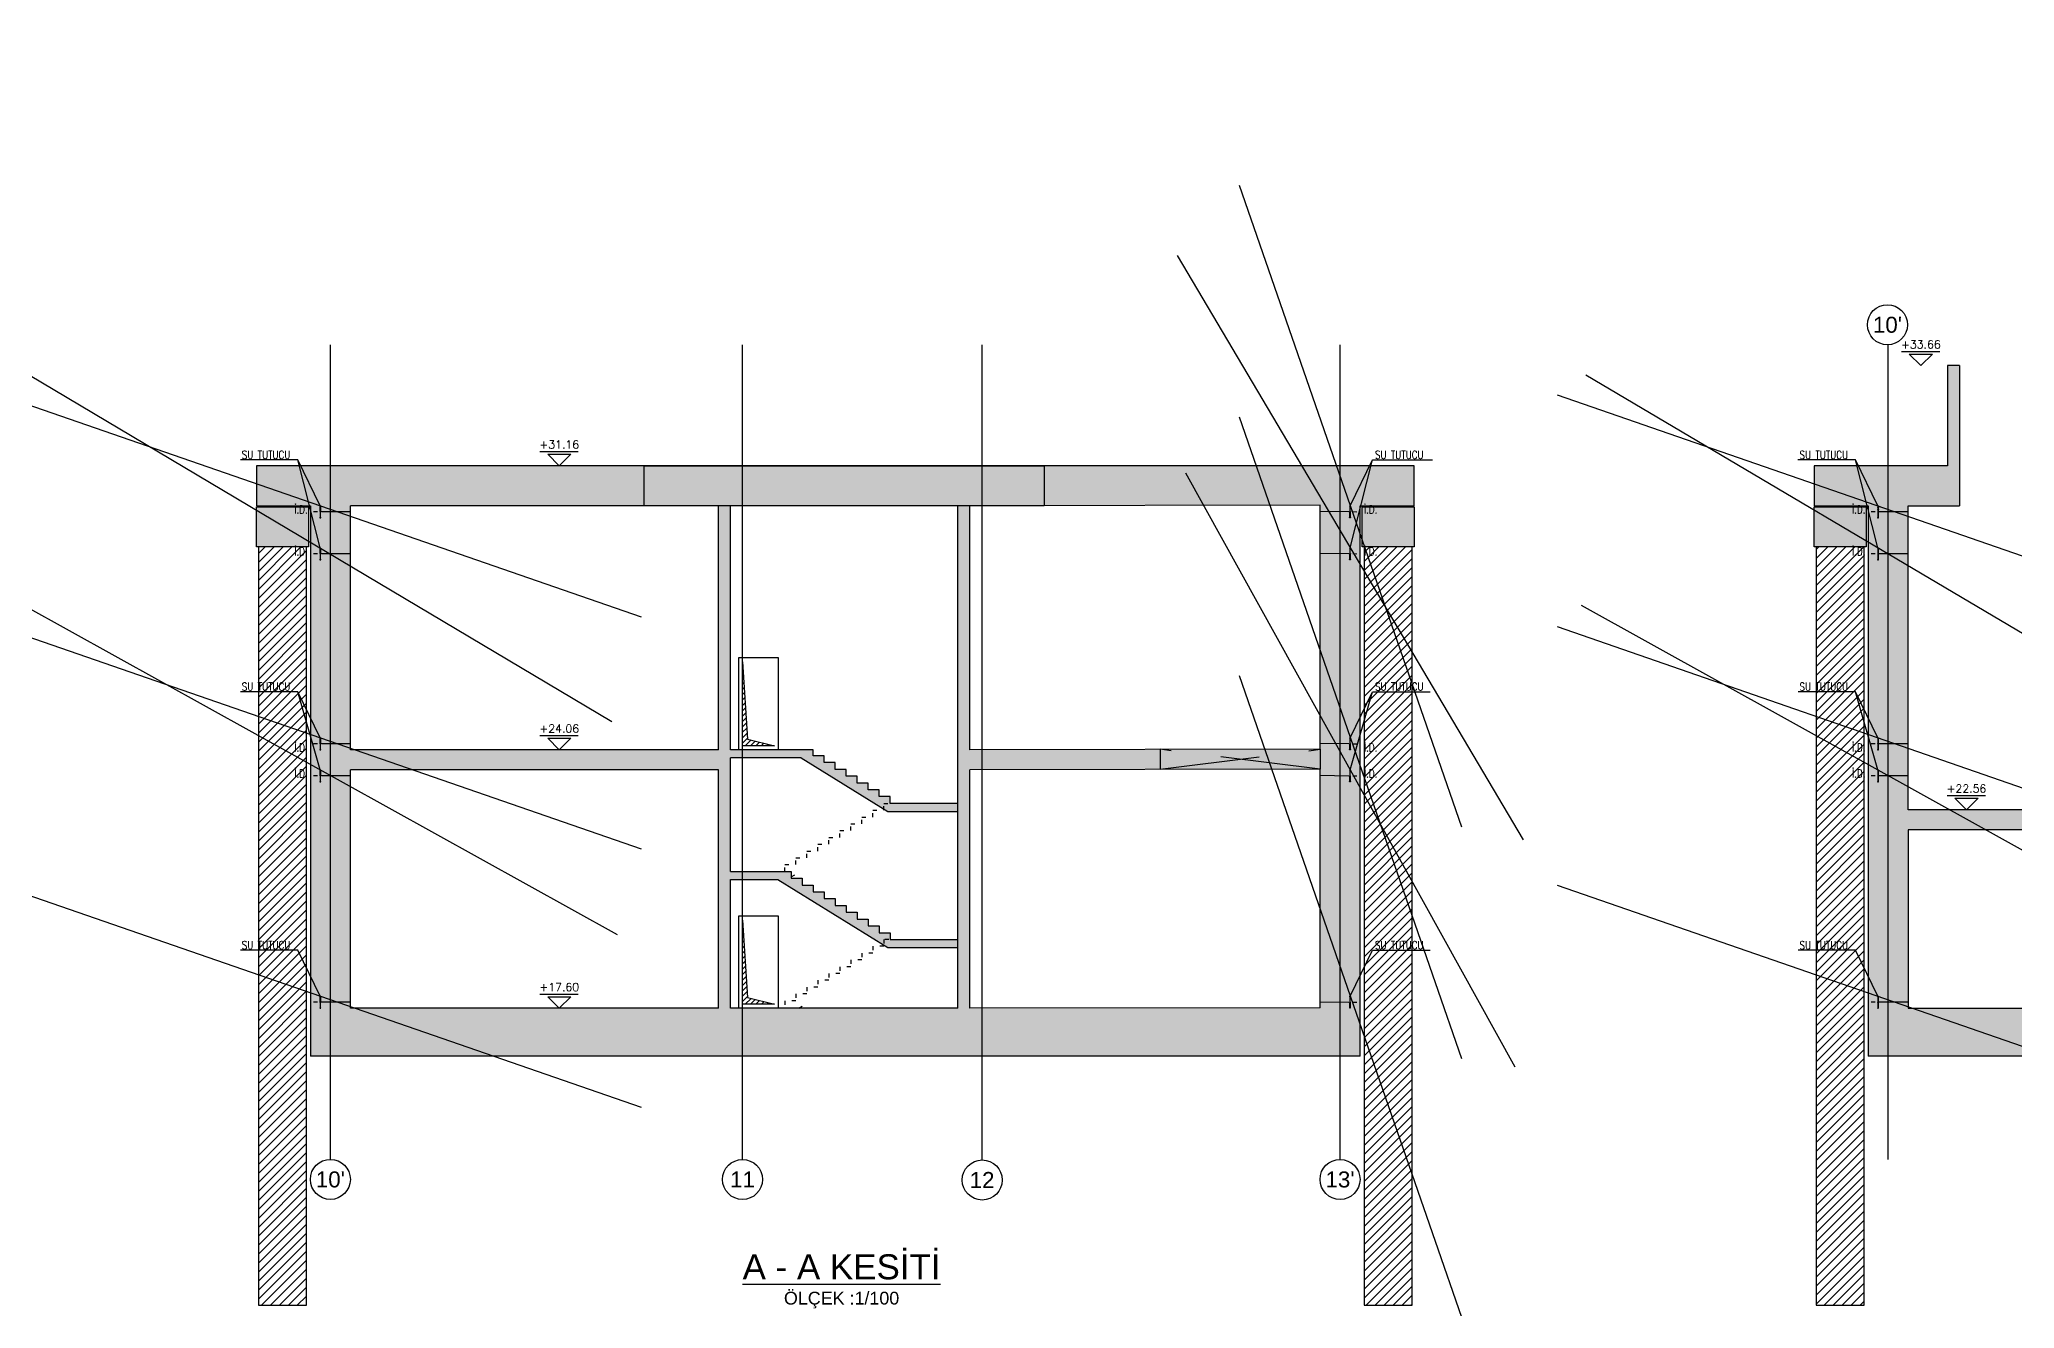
# Model space of a CAD drawing. Header units: millimetres. Extents: x 400382 to 401276, y 4543898 to 4544126.
# Drawn here: x 400697.03 to 400746.4, y 4543918.65 to 4543950.36 of the extents above; entities that cross this region are included whole.
import ezdxf
from ezdxf.enums import TextEntityAlignment as Align

# ---------------------------------------------------------------- set-up
doc = ezdxf.new("R2010")
doc.units = ezdxf.units.MM
for name, pattern in [('ACAD_ISO05W100', [33, 24, -3, 0, -3, 0, -3]), ('AKS', [3, 2.5, -0.25, 0, -0.25]), ('CONTINU', [0]), ('Dot', [4, 0, -4]), ('HIDDEN', [0.375, 0.25, -0.125])]:
    doc.linetypes.add(name, pattern=pattern)
for name, color, linetype in [('aks prota', 2, 'AKS'), ('boşluk prota', 2, 'Continuous'), ('boşluk taraması prota', 252, 'Continuous'), ('caks prota', 4, 'Continuous'), ('görünüş prota', 4, 'Continuous'), ('inşaat derzi prota', 11, 'Continuous'), ('kesit prota', 1, 'Continuous'), ('kesit tarama prota', 252, 'Continuous'), ('kiriş prota', 6, 'Continuous'), ('kolon tarama prota', 252, 'Continuous'), ('kot prota', 4, 'Continuous'), ('merdiven prota', 2, 'Continuous'), ('not yazısı prota', 6, 'Continuous'), ('not çizgisi prota', 4, 'Continuous'), ('PRT-CST-rc_level', 6, 'Continuous'), ('PRT-CST-rc_levermark', 4, 'Continuous'), ('st_s_su tutucu', 2, 'Continuous'), ('st_s_ölçü', 4, 'Continuous'), ('t35 prota', 3, 'Continuous'), ('taks prota', 7, 'Continuous'), ('tplan prota', 7, 'Continuous')]:
    doc.layers.add(name, color=color, linetype=linetype)
for name, color, linetype, lineweight in [('PRT-Geo-PileCap2', 211, 'Continuous', 25), ('PRT-Geo_Pile', 150, 'Continuous', 30), ('PRT-Geo_TableText', 8, 'Continuous', 25)]:
    doc.layers.add(name, color=color, linetype=linetype, lineweight=lineweight)
doc.styles.add('Arial', font='Arial.ttf')
doc.styles.add('OLCU', font='romanstw.shx')
doc.styles.add('prt-kd-kot', font='Arial.ttf')
doc.styles.add('TAKS', font='Arial Unicode.ttf')
doc.styles.add('TSIMPLEX', font='romanstw.shx')
doc.dimstyles.new('1-50', dxfattribs={"dimtxt": 10, "dimasz": 4, "dimexe": 4, "dimexo": 8, "dimgap": 4, "dimtad": 1, "dimdec": 1, "dimrnd": 0.05, "dimzin": 9, "dimdsep": 46, "dimtxsty": 'OLCU', "dimblk1": 'OBLIQUE', "dimblk2": 'OBLIQUE', "dimsah": 1, "dimcen": 2, "dimdle": 4, "dimclrd": 4, "dimclre": 4, "dimclrt": 3, "dimadec": 1, "dimazin": 0, "dimtfac": 1, "dimtdec": 1, "dimtix": 1, "dimtmove": 2, "dimatfit": 3, "dimldrblk": 'OBLIQUE', "dimfxl": 1, "dimtvp": 1, "dimtolj": 1, "dimtzin": 1, "dimarcsym": 0})
pattern_1 = [(45, (398978.42693, 4543591.9112), (-0.112253202, 0.112253202), [])]

# ---------------------------------------------------------------- blocks, each defined once
blk = doc.blocks.new('KOTK5')
at = {"layer": 'PRT-CST-rc_levermark'}
blk.add_line((217, 160), (-213, 160), dxfattribs=at)
blk.add_lwpolyline([(130, 130), (-130, 130), (0, 0)], close=True, dxfattribs=at)
at = {"layer": 'PRT-CST-rc_level', "style": 'OLCU'}
blk.add_attdef('000.00', text='', height=90, dxfattribs=at).set_placement((0, 193), align=Align.CENTER)
blk = doc.blocks.new('_Oblique')
at = {"layer": 'st_s_ölçü', "lineweight": -2}
blk.add_line((-0.5, -0.5), (0.5, 0.5), dxfattribs=at)
blk = doc.blocks.new('D')
at = {"layer": 'st_s_su tutucu', "linetype": 'CONTINU', "ltscale": 0.2}
for p, q in [((-39987.8, 52508.2), (-39992.6, 52508.2)), ((-39992.6, 52508.2), (-39992.6, 52507.4)), ((-39992.6, 52507.4), (-39990.6, 52506.1)), ((-39992.6, 52449), (-39990.6, 52450.3)), ((-39992.6, 52448.2), (-39992.6, 52449)), ((-39987.8, 52448.2), (-39992.6, 52448.2)), ((-39990.6, 52478.7), (-39991.9, 52478.7)), ((-39991.9, 52478.7), (-39991.9, 52477.7)), ((-39991.9, 52477.7), (-39990.6, 52477.7)), ((-39990.6, 52498.5), (-39991.5, 52498.5)), ((-39991.5, 52498.5), (-39991.5, 52497.9)), ((-39991.5, 52497.9), (-39990.6, 52497.9)), ((-39990.6, 52488.5), (-39991.5, 52488.5)), ((-39991.5, 52488.5), (-39991.5, 52487.9)), ((-39991.5, 52487.9), (-39990.6, 52487.9)), ((-39991.5, 52467.9), (-39991.5, 52468.5)), ((-39991.5, 52468.5), (-39990.6, 52468.5)), ((-39990.6, 52467.9), (-39991.5, 52467.9)), ((-39991.5, 52457.9), (-39991.5, 52458.5)), ((-39991.5, 52458.5), (-39990.6, 52458.5)), ((-39990.6, 52457.9), (-39991.5, 52457.9)), ((-39990.6, 52506.1), (-39990.6, 52498.5)), ((-39990.6, 52497.9), (-39990.6, 52488.5)), ((-39990.6, 52487.9), (-39990.6, 52478.7)), ((-39990.6, 52468.5), (-39990.6, 52477.7)), ((-39990.6, 52458.5), (-39990.6, 52467.9)), ((-39990.6, 52450.3), (-39990.6, 52457.9)), ((-39989.8, 52506.1), (-39987.8, 52507.4)), ((-39989.8, 52498.5), (-39989.8, 52506.1)), ((-39988.9, 52498.5), (-39989.8, 52498.5)), ((-39989.8, 52488.5), (-39989.8, 52497.9)), ((-39989.8, 52497.9), (-39988.9, 52497.9)), ((-39988.9, 52488.5), (-39989.8, 52488.5)), ((-39989.8, 52478.7), (-39989.8, 52487.9)), ((-39989.8, 52487.9), (-39988.9, 52487.9)), ((-39988.5, 52478.7), (-39989.8, 52478.7)), ((-39989.8, 52477.7), (-39988.5, 52477.7)), ((-39989.8, 52477.7), (-39989.8, 52468.5)), ((-39989.8, 52468.5), (-39988.9, 52468.5)), ((-39988.9, 52467.9), (-39989.8, 52467.9)), ((-39989.8, 52467.9), (-39989.8, 52458.5)), ((-39989.8, 52458.5), (-39988.9, 52458.5)), ((-39988.9, 52457.9), (-39989.8, 52457.9)), ((-39989.8, 52457.9), (-39989.8, 52450.3)), ((-39989.8, 52450.3), (-39987.8, 52449)), ((-39988.9, 52497.9), (-39988.9, 52498.5)), ((-39988.9, 52487.9), (-39988.9, 52488.5)), ((-39988.9, 52468.5), (-39988.9, 52467.9)), ((-39988.9, 52458.5), (-39988.9, 52457.9)), ((-39988.5, 52477.7), (-39988.5, 52478.7)), ((-39987.8, 52507.4), (-39987.8, 52508.2)), ((-39987.8, 52449), (-39987.8, 52448.2))]:
    blk.add_line(p, q, dxfattribs=at)
blk = doc.blocks.new('*U107')
at = {"layer": 'PRT-Geo_Pile', "lineweight": -3, "flags": 128}
blk.add_lwpolyline([(0.6, 0), (0.6, -18.95), (-0.6, -18.95), (-0.6, 0)], close=True, dxfattribs=at)
at = {"layer": 'PRT-Geo_TableText', "style": 'prt-kd-kot'}
blk.add_attdef('No:', text='', height=0.25, rotation=90, dxfattribs=at).set_placement((0, -18.277), align=Align.MIDDLE_LEFT)

msp = doc.modelspace()

# ---------------------------------------------------------------- hatches: boundary and pattern name
at = {"layer": 'boşluk taraması prota', "ltscale": 2}
h = msp.add_hatch(dxfattribs=at)
h.set_pattern_fill('ANSI31', color=256, scale=0.03, style=0)
h.set_pattern_definition([(45, (398917.88967, 4543527.69296), (-0.067351921, 0.067351921), [])])
h.paths.add_polyline_path([(400714.602, 4543934.812), (400714.727, 4543932.88), (400715.402, 4543932.712), (400714.602, 4543932.712)])
h = msp.add_hatch(dxfattribs=at)
h.set_pattern_fill('ANSI31', color=256, scale=0.03, style=0)
h.set_pattern_definition([(45, (398917.88967, 4543521.23296), (-0.067351921, 0.067351921), [])])
h.paths.add_polyline_path([(400714.602, 4543928.352), (400714.727, 4543926.42), (400715.402, 4543926.252), (400714.602, 4543926.252)])
at = {"layer": 'kesit tarama prota'}
h = msp.add_hatch(color=253, dxfattribs=at)
h.dxf.hatch_style = 1
h.paths.add_polyline_path([(400770.328, 4543939.712), (400747.426, 4543939.712), (400747.426, 4543941.362), (400747.776, 4543941.362), (400747.776, 4543941.662), (400747.426, 4543941.662), (400747.426, 4543942.012), (400747.126, 4543942.012), (400747.126, 4543938.712), (400767.978, 4543938.712), (400767.978, 4543932.612), (400747.126, 4543932.612), (400747.126, 4543931.112), (400743.739, 4543931.112), (400743.739, 4543938.712), (400745.024, 4543938.712), (400745.024, 4543942.212), (400744.723, 4543942.212), (400744.723, 4543939.712), (400741.389, 4543939.712), (400741.389, 4543938.712), (400742.739, 4543938.712), (400742.739, 4543924.952), (400753.124, 4543924.952), (400753.124, 4543924.652), (400753.524, 4543924.652), (400753.524, 4543926.152), (400743.739, 4543926.152), (400743.739, 4543930.612), (400747.627, 4543930.612), (400747.627, 4543932.112), (400767.978, 4543932.112), (400767.978, 4543926.152), (400759.724, 4543926.152), (400759.724, 4543924.652), (400760.124, 4543924.652), (400760.124, 4543924.952), (400768.978, 4543924.952), (400768.978, 4543938.712), (400770.328, 4543938.712)])
h = msp.add_hatch(color=253, dxfattribs=at)
h.dxf.hatch_style = 1
h.paths.add_polyline_path([(400702.451, 4543939.712), (400702.451, 4543938.712), (400703.801, 4543938.712), (400703.801, 4543924.952), (400730.039, 4543924.952), (400730.039, 4543938.712), (400731.389, 4543938.712), (400731.389, 4543939.712)])
h.paths.add_polyline_path([(400729.039, 4543938.724), (400729.039, 4543932.624), (400720.287, 4543932.612), (400720.287, 4543938.712)], flags=16)
h.paths.add_polyline_path([(400719.987, 4543938.712), (400719.987, 4543926.152), (400714.3, 4543926.152), (400714.3, 4543929.372), (400715.485, 4543929.372), (400718.235, 4543927.672), (400719.987, 4543927.672), (400719.987, 4543927.872), (400718.292, 4543927.872), (400718.292, 4543928.042), (400718.017, 4543928.042), (400718.017, 4543928.212), (400717.742, 4543928.212), (400717.742, 4543928.382), (400717.467, 4543928.382), (400717.467, 4543928.552), (400717.192, 4543928.552), (400717.192, 4543928.722), (400716.917, 4543928.722), (400716.917, 4543928.892), (400716.642, 4543928.892), (400716.642, 4543929.062), (400716.367, 4543929.062), (400716.367, 4543929.232), (400716.092, 4543929.232), (400716.092, 4543929.402), (400715.822, 4543929.402), (400715.822, 4543929.572), (400714.3, 4543929.572), (400714.3, 4543932.412), (400716.068, 4543932.412), (400718.235, 4543931.072), (400719.987, 4543931.072), (400719.987, 4543931.272), (400718.292, 4543931.272), (400718.292, 4543931.442), (400718.017, 4543931.442), (400718.017, 4543931.612), (400717.742, 4543931.612), (400717.742, 4543931.782), (400717.467, 4543931.782), (400717.467, 4543931.952), (400717.192, 4543931.952), (400717.192, 4543932.122), (400716.917, 4543932.122), (400716.917, 4543932.292), (400716.642, 4543932.292), (400716.642, 4543932.462), (400716.367, 4543932.462), (400716.367, 4543932.612), (400714.3, 4543932.612), (400714.3, 4543938.712)], flags=16)
h.paths.add_polyline_path([(400729.039, 4543932.124), (400729.039, 4543926.164), (400720.287, 4543926.152), (400720.287, 4543932.112)], flags=16)
h.paths.add_polyline_path([(400714, 4543938.712), (400714, 4543932.612), (400704.8, 4543932.612), (400704.8, 4543938.712)], flags=16)
h.paths.add_polyline_path([(400714, 4543932.112), (400714, 4543926.152), (400704.8, 4543926.152), (400704.8, 4543932.112)], flags=16)
h = msp.add_hatch(color=253, dxfattribs=at)
h.dxf.hatch_style = 1
h.paths.add_polyline_path([(400702.451, 4543938.682), (400703.751, 4543938.682), (400703.751, 4543937.682), (400702.451, 4543937.682)])
h = msp.add_hatch(color=253, dxfattribs=at)
h.dxf.hatch_style = 1
h.paths.add_polyline_path([(400730.089, 4543938.682), (400731.389, 4543938.682), (400731.389, 4543937.682), (400730.089, 4543937.682)])
h = msp.add_hatch(color=253, dxfattribs=at)
h.dxf.hatch_style = 1
h.paths.add_polyline_path([(400741.389, 4543938.682), (400742.689, 4543938.682), (400742.689, 4543937.682), (400741.389, 4543937.682)])
at = {"layer": 'kolon tarama prota'}
h = msp.add_hatch(dxfattribs=at)
h.set_pattern_fill('DOTS', color=2, scale=0.05, angle=36)
h.set_pattern_definition([(36, (398828.426934, 4543500.18971), (-0.0145475924, 0.087543451), [0, -0.079375])])
h.paths.add_polyline_path([(400712.144, 4543939.712), (400722.144, 4543939.712), (400722.144, 4543938.712), (400712.144, 4543938.712)])
at = {"layer": 'kolon tarama prota', "transparency": 33554687}
h = msp.add_hatch(dxfattribs=at)
h.set_pattern_fill('ANSI31', color=256, scale=0.05)
h.set_pattern_definition(pattern_1)
h.paths.add_polyline_path([(400702.501, 4543937.682), (400702.501, 4543918.732), (400703.701, 4543918.732), (400703.701, 4543937.682)])
h = msp.add_hatch(dxfattribs=at)
h.set_pattern_fill('ANSI31', color=256, scale=0.05)
h.set_pattern_definition(pattern_1)
h.paths.add_polyline_path([(400730.139, 4543937.682), (400730.139, 4543918.732), (400731.339, 4543918.732), (400731.339, 4543937.682)])
h = msp.add_hatch(dxfattribs=at)
h.set_pattern_fill('ANSI31', color=256, scale=0.05)
h.set_pattern_definition(pattern_1)
h.paths.add_polyline_path([(400741.439, 4543937.682), (400741.439, 4543918.732), (400742.639, 4543918.732), (400742.639, 4543937.682)])

# ---------------------------------------------------------------- linework, layer by layer
at = {"layer": 'aks prota', "ltscale": 10}
for p, q in [((400704.3, 4543922.375), (400704.3, 4543942.733)), ((400714.602, 4543922.375), (400714.602, 4543942.733)), ((400720.592, 4543922.361), (400720.592, 4543942.733)), ((400729.539, 4543922.375), (400729.539, 4543942.733)), ((400743.239, 4543922.375), (400743.239, 4543942.733))]:
    msp.add_line(p, q, dxfattribs=at)
at = {"layer": 'boşluk prota', "ltscale": 0.05}
for points in [[(400714.602, 4543934.812), (400714.727, 4543932.88), (400715.402, 4543932.712), (400714.602, 4543932.712)], [(400714.602, 4543928.352), (400714.727, 4543926.42), (400715.402, 4543926.252), (400714.602, 4543926.252)]]:
    msp.add_lwpolyline(points, close=True, dxfattribs=at)
at = {"layer": 'caks prota', "ltscale": 0.05}
for centre in [(400743.223, 4543943.234), (400704.3, 4543921.876), (400714.602, 4543921.875), (400720.594, 4543921.861), (400729.539, 4543921.875)]:
    msp.add_circle(centre, 0.5, dxfattribs=at)
at = {"layer": 'görünüş prota'}
msp.add_lwpolyline([(400712.144, 4543939.712), (400722.144, 4543939.712), (400722.144, 4543938.712), (400712.144, 4543938.712)], close=True, dxfattribs=at)
at = {"layer": 'görünüş prota', "linetype": 'Dot'}
for points in [[(400715.662, 4543929.572), (400715.662, 4543929.742), (400715.937, 4543929.742), (400715.937, 4543929.912), (400716.212, 4543929.912), (400716.212, 4543930.082), (400716.487, 4543930.082), (400716.487, 4543930.252), (400716.762, 4543930.252), (400716.762, 4543930.422), (400717.037, 4543930.422), (400717.037, 4543930.592), (400717.312, 4543930.592), (400717.312, 4543930.762), (400717.587, 4543930.762), (400717.587, 4543930.932), (400717.862, 4543930.932), (400717.862, 4543931.102), (400718.137, 4543931.102), (400718.137, 4543931.272), (400718.239, 4543931.272)], [(400715.822, 4543929.436), (400718.469, 4543931.072)], [(400718.258, 4543927.872), (400718.137, 4543927.872), (400718.137, 4543927.702), (400717.862, 4543927.702), (400717.862, 4543927.532), (400717.587, 4543927.532), (400717.587, 4543927.362), (400717.312, 4543927.362), (400717.312, 4543927.192), (400717.037, 4543927.192), (400717.037, 4543927.022), (400716.762, 4543927.022), (400716.762, 4543926.852), (400716.487, 4543926.852), (400716.487, 4543926.682), (400716.212, 4543926.682), (400716.212, 4543926.512), (400715.937, 4543926.512), (400715.937, 4543926.342), (400715.662, 4543926.342), (400715.662, 4543926.152)], [(400716.01, 4543926.152), (400718.469, 4543927.672)]]:
    msp.add_lwpolyline(points, dxfattribs=at)
at = {"layer": 'inşaat derzi prota', "linetype": 'ACAD_ISO05W100', "ltscale": 0.03}
for points in [[(400704.8, 4543938.562), (400703.8, 4543938.562)], [(400729.039, 4543938.574), (400730.039, 4543938.562)], [(400743.739, 4543938.562), (400742.739, 4543938.562)], [(400704.8, 4543937.512), (400703.8, 4543937.512)], [(400729.039, 4543937.524), (400730.039, 4543937.512)], [(400743.739, 4543937.512), (400742.739, 4543937.512)], [(400704.8, 4543932.762), (400703.8, 4543932.762)], [(400729.039, 4543932.774), (400730.039, 4543932.762)], [(400743.739, 4543932.762), (400742.739, 4543932.762)], [(400704.8, 4543931.962), (400703.8, 4543931.962)], [(400729.039, 4543931.974), (400730.039, 4543931.962)], [(400743.739, 4543931.962), (400742.739, 4543931.962)], [(400704.8, 4543926.302), (400703.8, 4543926.302)], [(400729.039, 4543926.314), (400730.039, 4543926.302)], [(400743.739, 4543926.302), (400742.739, 4543926.302)]]:
    msp.add_lwpolyline(points, dxfattribs=at)
at = {"layer": 'kesit prota'}
for p, q in [((400745.024, 4543942.212), (400744.723, 4543942.212)), ((400745.024, 4543942.212), (400745.024, 4543938.712)), ((400704.8, 4543932.612), (400704.8, 4543938.712)), ((400714, 4543938.712), (400704.8, 4543938.712)), ((400714, 4543932.612), (400714, 4543938.712)), ((400719.987, 4543938.712), (400714.3, 4543938.712)), ((400714.3, 4543932.612), (400714.3, 4543938.712)), ((400719.987, 4543926.152), (400719.987, 4543938.712)), ((400729.039, 4543938.724), (400720.287, 4543938.712)), ((400720.287, 4543932.612), (400720.287, 4543938.712)), ((400729.039, 4543932.624), (400729.039, 4543938.724)), ((400714, 4543932.612), (400704.8, 4543932.612)), ((400716.367, 4543932.612), (400714.3, 4543932.612)), ((400729.039, 4543932.624), (400720.287, 4543932.612)), ((400704.8, 4543926.152), (400704.8, 4543932.112)), ((400714, 4543932.112), (400704.8, 4543932.112)), ((400714, 4543926.152), (400714, 4543932.112)), ((400716.068, 4543932.412), (400714.3, 4543932.412)), ((400714.3, 4543929.572), (400714.3, 4543932.412)), ((400729.039, 4543932.124), (400720.287, 4543932.112)), ((400720.287, 4543926.152), (400720.287, 4543932.112)), ((400729.039, 4543926.164), (400729.039, 4543932.124)), ((400714.3, 4543926.152), (400714.3, 4543929.372)), ((400714, 4543926.152), (400704.8, 4543926.152)), ((400719.987, 4543926.152), (400714.3, 4543926.152)), ((400729.039, 4543926.164), (400720.287, 4543926.152)), ((400730.039, 4543924.952), (400703.801, 4543924.952))]:
    msp.add_line(p, q, dxfattribs=at)
for points in [[(400744.723, 4543942.212), (400744.723, 4543939.712), (400741.389, 4543939.712), (400741.389, 4543938.712), (400742.739, 4543938.712), (400742.739, 4543924.952)], [(400730.039, 4543924.952), (400730.039, 4543938.712), (400731.389, 4543938.712), (400731.389, 4543939.712), (400702.451, 4543939.712), (400702.451, 4543938.712), (400703.801, 4543938.712), (400703.801, 4543924.952)], [(400767.978, 4543938.712), (400767.978, 4543932.612), (400747.126, 4543932.612), (400747.126, 4543931.112), (400743.739, 4543931.112), (400743.739, 4543938.712), (400745.024, 4543938.712)], [(400719.989, 4543931.272), (400718.292, 4543931.272), (400718.292, 4543931.442), (400718.017, 4543931.442), (400718.017, 4543931.612), (400717.742, 4543931.612), (400717.742, 4543931.782), (400717.467, 4543931.782), (400717.467, 4543931.952), (400717.192, 4543931.952), (400717.192, 4543932.122), (400716.917, 4543932.122), (400716.917, 4543932.292), (400716.642, 4543932.292), (400716.642, 4543932.462), (400716.367, 4543932.462), (400716.367, 4543932.612)], [(400716.068, 4543932.412), (400718.235, 4543931.072), (400719.987, 4543931.072)], [(400768.978, 4543924.952), (400760.124, 4543924.952), (400760.124, 4543924.652), (400759.724, 4543924.652), (400759.724, 4543926.152), (400767.978, 4543926.152), (400767.978, 4543932.112), (400747.627, 4543932.112), (400747.627, 4543930.612), (400743.739, 4543930.612), (400743.739, 4543926.152), (400753.524, 4543926.152), (400753.524, 4543924.652), (400753.124, 4543924.652), (400753.124, 4543924.952), (400742.739, 4543924.952)], [(400714.3, 4543929.572), (400715.822, 4543929.572)], [(400715.822, 4543929.572), (400715.822, 4543929.402), (400716.092, 4543929.402), (400716.092, 4543929.232), (400716.367, 4543929.232), (400716.367, 4543929.062), (400716.642, 4543929.062), (400716.642, 4543928.892), (400716.917, 4543928.892), (400716.917, 4543928.722), (400717.192, 4543928.722), (400717.192, 4543928.552), (400717.467, 4543928.552), (400717.467, 4543928.382), (400717.742, 4543928.382), (400717.742, 4543928.212), (400718.017, 4543928.212), (400718.017, 4543928.042), (400718.292, 4543928.042), (400718.292, 4543927.872), (400719.989, 4543927.872)], [(400714.3, 4543929.372), (400715.485, 4543929.372), (400718.235, 4543927.672), (400719.987, 4543927.672)]]:
    msp.add_lwpolyline(points, dxfattribs=at)
at = {"layer": 'kiriş prota'}
for points in [[(400715.502, 4543932.612), (400715.502, 4543934.912), (400714.502, 4543934.912), (400714.502, 4543932.612)], [(400715.502, 4543926.152), (400715.502, 4543928.452), (400714.502, 4543928.452), (400714.502, 4543926.152)]]:
    msp.add_lwpolyline(points, dxfattribs=at)
at = {"layer": 'merdiven prota', "linetype": 'HIDDEN', "ltscale": 10}
msp.add_lwpolyline([(400725.039, 4543932.624), (400725.039, 4543932.124), (400729.039, 4543932.624), (400729.039, 4543932.124), (400725.039, 4543932.624)], dxfattribs=at)
at = {"layer": 'PRT-Geo-PileCap2'}
for points in [[(400702.451, 4543938.682), (400703.751, 4543938.682), (400703.751, 4543937.682), (400702.451, 4543937.682)], [(400730.089, 4543938.682), (400731.389, 4543938.682), (400731.389, 4543937.682), (400730.089, 4543937.682)], [(400741.389, 4543938.682), (400742.689, 4543938.682), (400742.689, 4543937.682), (400741.389, 4543937.682)]]:
    msp.add_lwpolyline(points, close=True, dxfattribs=at)

# ---------------------------------------------------------------- block references
at = {"layer": 'kot prota', "linetype": 'CONTINU', "ltscale": 0.1}
ref = msp.add_blockref('KOTK5', (400744.058, 4543942.212), dxfattribs=dict(at, xscale=-0.002222222222222222, yscale=0.002222222222222222, zscale=0.002222222222222222, rotation=359.9999999999902))
ref.add_attrib('000.00', '+33.66', dxfattribs={"layer": 'PRT-CST-rc_level', "height": 0.2, "style": 'OLCU'}).set_placement((400744.058, 4543942.642), align=Align.CENTER)
ref = msp.add_blockref('KOTK5', (400710.021, 4543939.712), dxfattribs=dict(at, xscale=-0.002222222222222222, yscale=0.002222222222222222, zscale=0.002222222222222222, rotation=359.9999999999902))
ref.add_attrib('000.00', '+31.16', dxfattribs={"layer": 'PRT-CST-rc_level', "height": 0.2, "style": 'OLCU'}).set_placement((400710.021, 4543940.142), align=Align.CENTER)
ref = msp.add_blockref('KOTK5', (400710.021, 4543932.612), dxfattribs=dict(at, xscale=-0.002222222222222222, yscale=0.002222222222222222, zscale=0.002222222222222222, rotation=359.9999999999902))
ref.add_attrib('000.00', '+24.06', dxfattribs={"layer": 'PRT-CST-rc_level', "height": 0.2, "style": 'OLCU'}).set_placement((400710.021, 4543933.042), align=Align.CENTER)
ref = msp.add_blockref('KOTK5', (400745.198, 4543931.112), dxfattribs=dict(at, xscale=-0.002222222222222222, yscale=0.002222222222222222, zscale=0.002222222222222222, rotation=359.9999999999902))
ref.add_attrib('000.00', '+22.56', dxfattribs={"layer": 'PRT-CST-rc_level', "height": 0.2, "style": 'OLCU'}).set_placement((400745.198, 4543931.542), align=Align.CENTER)
ref = msp.add_blockref('KOTK5', (400710.021, 4543926.152), dxfattribs=dict(at, xscale=-0.002222222222222222, yscale=0.002222222222222222, zscale=0.002222222222222222, rotation=359.9999999999902))
ref.add_attrib('000.00', '+17.60', dxfattribs={"layer": 'PRT-CST-rc_level', "height": 0.2, "style": 'OLCU'}).set_placement((400710.021, 4543926.582), align=Align.CENTER)
at = {"layer": 'PRT-Geo_Pile', "xscale": -1, "rotation": 1.674259131334566e-06}
for p in [(400703.101, 4543937.682), (400730.739, 4543937.682), (400742.039, 4543937.682)]:
    msp.add_blockref('*U107', p, dxfattribs=at)
at = {"layer": 'st_s_ölçü', "yscale": 0.004999999999999999, "rotation": 180}
for p, xscale, zscale in [((400504.099, 4544200.953), 0.004999999999999999, 0.004999999999999999), ((400929.74, 4544200.953), -0.004999999999999999, 0.004999999999999998), ((400543.038, 4544200.953), 0.004999999999999999, 0.004999999999999999), ((400504.099, 4544199.903), 0.004999999999999999, 0.004999999999999999), ((400929.74, 4544199.903), -0.004999999999999999, 0.004999999999999999), ((400543.038, 4544199.903), 0.004999999999999999, 0.004999999999999999), ((400504.099, 4544194.353), 0.004999999999999999, 0.004999999999999999), ((400929.74, 4544194.353), -0.004999999999999999, 0.004999999999999998), ((400543.038, 4544194.353), 0.004999999999999999, 0.004999999999999999)]:
    msp.add_blockref('D', p, dxfattribs=dict(at, xscale=xscale, zscale=zscale))
at = {"layer": 'st_s_ölçü', "yscale": 0.004999999999999999, "zscale": 0.004999999999999999}
for p, xscale in [((400504.099, 4543670.372), -0.004999999999999999), ((400929.74, 4543670.372), 0.004999999999999999), ((400543.038, 4543670.372), -0.004999999999999999), ((400504.099, 4543663.912), -0.004999999999999999), ((400929.74, 4543663.912), 0.004999999999999999), ((400543.038, 4543663.912), -0.004999999999999999)]:
    msp.add_blockref('D', p, dxfattribs=dict(at, xscale=xscale))

# ---------------------------------------------------------------- texts
at = {"layer": 'not yazısı prota', "ltscale": 0.05, "style": 'TSIMPLEX', "width": 0.8}
for s, p in [('SU TUTUCU', (400702.086, 4543939.884)), ('SU TUTUCU', (400730.412, 4543939.884)), ('SU TUTUCU', (400741.025, 4543939.884)), ('İ.D.', (400703.398, 4543938.518)), ('İ.D.', (400730.136, 4543938.518)), ('İ.D.', (400742.337, 4543938.518)), ('İ.D.', (400703.398, 4543937.468)), ('İ.D.', (400730.136, 4543937.468)), ('İ.D.', (400742.337, 4543937.468)), ('SU TUTUCU', (400702.086, 4543934.09)), ('SU TUTUCU', (400730.412, 4543934.09)), ('SU TUTUCU', (400741.025, 4543934.09)), ('İ.D.', (400703.398, 4543932.569)), ('İ.D.', (400730.136, 4543932.569)), ('İ.D.', (400742.337, 4543932.569)), ('İ.D.', (400703.398, 4543931.918)), ('İ.D.', (400730.136, 4543931.918)), ('İ.D.', (400742.337, 4543931.918)), ('SU TUTUCU', (400702.086, 4543927.63)), ('SU TUTUCU', (400730.412, 4543927.63)), ('SU TUTUCU', (400741.025, 4543927.63))]:
    msp.add_text(s, height=0.2, dxfattribs=at).set_placement(p)
at = {"layer": 't35 prota', "style": 'Arial'}
msp.add_text('ÖLÇEK :1/100', height=0.32, dxfattribs=at).set_placement((400717.079, 4543918.894), align=Align.MIDDLE)
at = {"layer": 'taks prota', "style": 'TAKS'}
for s, p in [("10'", (400743.223, 4543943.234)), ("10'", (400704.3, 4543921.876)), ('11', (400714.602, 4543921.875)), ('12', (400720.591, 4543921.861)), ("13'", (400729.539, 4543921.875))]:
    msp.add_text(s, height=0.4, dxfattribs=at).set_placement(p, align=Align.MIDDLE_CENTER)
at = {"layer": 'tplan prota', "style": 'Arial'}
msp.add_text('%%UA - A KESİTİ', height=0.625, dxfattribs=at).set_placement((400717.079, 4543919.769), align=Align.MIDDLE)

# ---------------------------------------------------------------- leaders
at = {"layer": 'not çizgisi prota'}
for points in [[(400704.047, 4543938.707), (400703.488, 4543939.857), (400702.05, 4543939.857)], [(400729.793, 4543938.707), (400730.351, 4543939.857), (400731.79, 4543939.857)], [(400742.985, 4543938.707), (400742.427, 4543939.857), (400740.988, 4543939.857)], [(400704.047, 4543937.657), (400703.488, 4543939.857), (400702.05, 4543939.857)], [(400729.789, 4543937.662), (400730.351, 4543939.857), (400731.85, 4543939.857)], [(400742.985, 4543937.662), (400742.422, 4543939.857), (400740.983, 4543939.857)], [(400704.047, 4543932.912), (400703.488, 4543934.062), (400702.05, 4543934.062)], [(400729.793, 4543932.912), (400730.351, 4543934.062), (400731.79, 4543934.062)], [(400742.985, 4543932.912), (400742.427, 4543934.062), (400740.988, 4543934.062)], [(400704.047, 4543932.112), (400703.488, 4543934.062), (400702.05, 4543934.062)], [(400729.793, 4543932.112), (400730.351, 4543934.062), (400731.79, 4543934.062)], [(400742.985, 4543932.112), (400742.427, 4543934.062), (400740.988, 4543934.062)], [(400704.047, 4543926.452), (400703.488, 4543927.602), (400702.05, 4543927.602)], [(400729.793, 4543926.452), (400730.351, 4543927.602), (400731.79, 4543927.602)], [(400742.985, 4543926.452), (400742.427, 4543927.602), (400740.988, 4543927.602)]]:
    msp.add_leader(points, dimstyle='1-50', override={"dimasz": 12, "dimgap": 4, "dimtad": 0}, dxfattribs=at)

doc.saveas('drawing.dxf')
